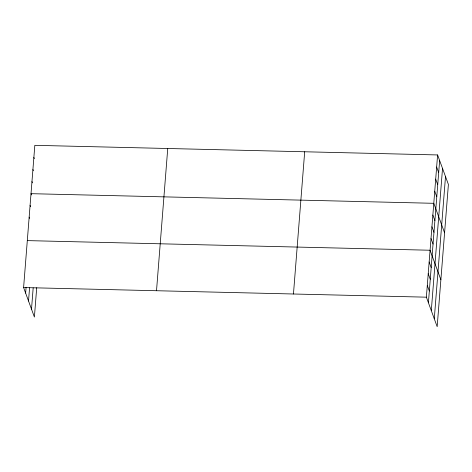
<?xml version="1.0" encoding="UTF-8"?>
<svg xmlns="http://www.w3.org/2000/svg" width="472" height="472" viewBox="0 0 472 472"><rect width="100%" height="100%" fill="white"/><g stroke="black" fill="none" stroke-linecap="round" stroke-linejoin="round"><path stroke-width="0.71" d="M36.71 287.719L34.397 317.054L23.6 287.554L34.828 145.323L437.603 154.946L448.4 184.446L437.172 326.677L426.375 297.177L437.603 154.946M25.636 293.106L26.096 287.241M28.526 301.012L29.565 287.808M31.506 309.154L33.182 287.885M156.515 290.728L167.743 148.497M293.46 294.003L304.688 151.772M428.411 302.735L439.638 160.504M431.302 310.635L442.529 168.404M434.281 318.777L445.509 176.546M27.305 240.614L430.081 250.243L440.877 279.743M23.6 287.554L426.375 297.177M436.647 167.035L438.683 172.593M435.697 179.124L437.727 184.682M434.741 191.219L436.777 196.771M444.583 232.808L433.786 203.308L31.01 193.679L31.465 194.912M432.859 215.043L434.895 220.595M431.933 226.772L433.969 232.33M431.007 238.507L433.042 244.065M429.154 261.978L431.19 267.53M428.228 273.713L430.263 279.265M427.302 285.448L429.337 291M33.872 157.412L34.326 158.645M32.922 169.501L33.37 170.734M31.966 181.59L32.42 182.823M30.084 205.414L30.538 206.647M29.158 217.149L29.612 218.383"/></g></svg>
